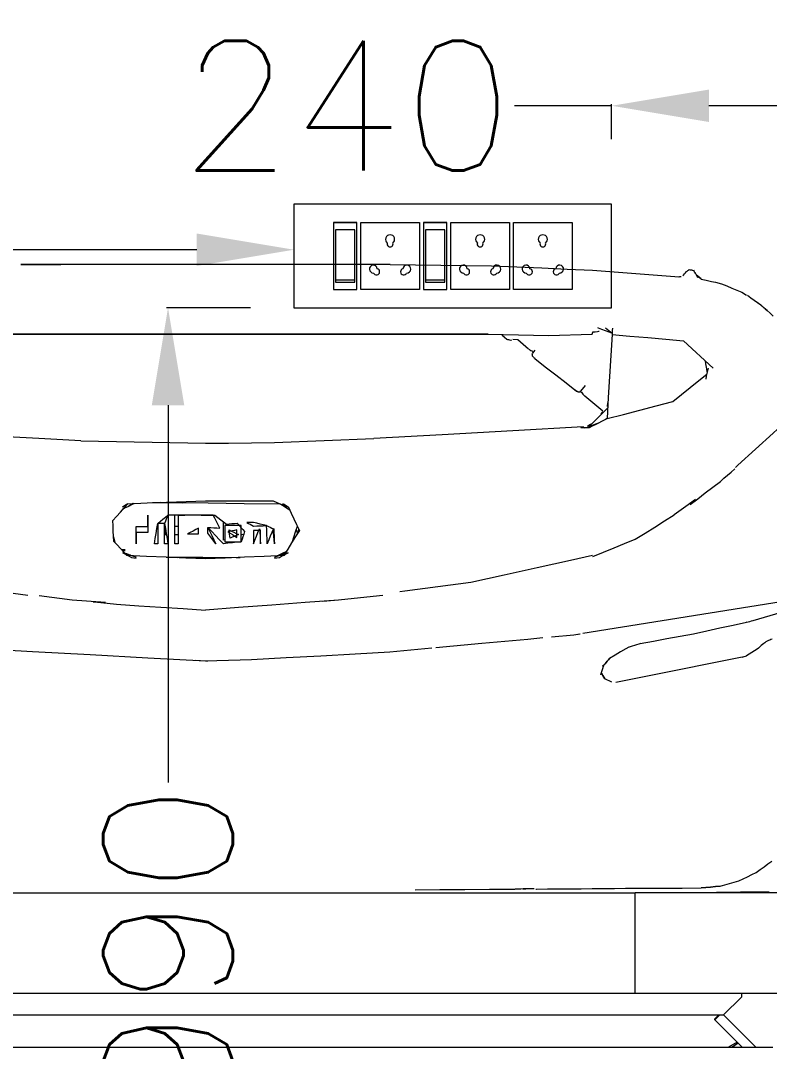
# Model space of a CAD drawing. Extents: x 3552052 to 4102982, y -707811 to -630695.
# Drawn here: x 3662414 to 3662991, y -695212 to -694418 of the extents above; entities that cross this region are included whole.
import ezdxf

# ---------------------------------------------------------------- set-up
doc = ezdxf.new("R2010")
doc.units = 0
doc.header["$LTSCALE"] = 6
doc.header["$MEASUREMENT"] = 0
doc.layers.get('Defpoints').update_dxf_attribs({"linetype": 'CONTINUOUS', "lineweight": 0})
for name, color, linetype, lineweight in [('ELE-2NOS OF 6-16 RAW POWER SOCKET', 1, 'CONTINUOUS', 0), ('ELE-3NOS 6-16A POWER SOCKET', 5, 'CONTINUOUS', 0), ('ELE-4M UPS P.SB', 3, 'CONTINUOUS', 0), ('EQP', 6, 'CONTINUOUS', 0)]:
    doc.layers.add(name, color=color, linetype=linetype, lineweight=lineweight)
doc.styles.add('ROMANS', font='romans.shx')
doc.dimstyles.new('AEPL1', dxfattribs={"dimtxt": 100, "dimasz": 75, "dimexe": 1.25, "dimexo": 50, "dimtad": 0, "dimdec": 0, "dimtxsty": 'ROMANS', "dimcen": 2.5, "dimclrd": 7, "dimclre": 7, "dimadec": 0, "dimazin": 0, "dimtfac": 1, "dimtdec": 0, "dimtmove": 0, "dimatfit": 3, "dimfxl": 1, "dimlwd": 0, "dimlwe": 0, "dimarcsym": 0})

# ---------------------------------------------------------------- blocks, each defined once
blk = doc.blocks.new('543WYH')
at = {"layer": 'ELE-2NOS OF 6-16 RAW POWER SOCKET', "color": 30, "linetype": 'ByBlock', "lineweight": 0}
for p, q in [((-123.5, -57), (-123.5, -90.8)), ((-26.5, -57), (-123.5, -57)), ((-26.5, -57), (-123.5, -57)), ((-26.5, -57), (-26.5, -90.8)), ((-26.5, -90.8), (-26.5, -57)), ((-113, -59.8), (-113, -88)), ((-37, -59.8), (-113, -59.8)), ((-109.6, -59.8), (-109.6, -88)), ((-37, -88), (-37, -59.8)), ((-113, -88), (-37, -88)), ((-123.5, -90.8), (-26.5, -90.8)), ((-123.5, -96.4), (-26.5, -96.4)), ((-123.5, -181.4), (-123.5, -96.4)), ((-26.5, -96.4), (-26.5, -181.4)), ((-26.5, -181.4), (-123.5, -181.4)), ((-123.5, -187.1), (-123.5, -220.9)), ((-26.5, -187.1), (-123.5, -187.1)), ((-26.5, -187.1), (-123.5, -187.1)), ((-113, -189.9), (-113, -218)), ((-37, -189.9), (-113, -189.9)), ((-109.6, -189.9), (-109.6, -218)), ((-37, -218), (-37, -189.9)), ((-26.5, -187.1), (-26.5, -220.9)), ((-26.5, -220.9), (-26.5, -187.1)), ((-123.5, -220.9), (-26.5, -220.9)), ((-113, -218), (-37, -218)), ((-123.5, -311.5), (-123.5, -226.5)), ((-123.5, -226.5), (-26.5, -226.5)), ((-26.5, -226.5), (-26.5, -311.5)), ((-26.5, -311.5), (-123.5, -311.5)), ((-123.5, -402.2), (-123.5, -317.1)), ((-123.5, -317.1), (-26.5, -317.1)), ((-26.5, -317.1), (-26.5, -402.2)), ((-26.5, -402.2), (-123.5, -402.2))]:
    blk.add_line(p, q, dxfattribs=at)
blk.add_lwpolyline([(-150, 0), (-150, -459.1), (0, -459.1), (0, 0)], close=True, dxfattribs=at)
for centre, radius, start, end in [((-97.9, -119.2), 4.6, 112.6838, 345.0951), ((-93.9, -114.7), 5.7, 275.2689, 182.51), ((-51, -138.9), 6.62, 217.1584, 142.8416), ((-57.7, -138.9), 4.22, 71.4031, 288.5969), ((-97.9, -158.6), 4.6, 14.9049, 247.3162), ((-93.9, -163.1), 5.7, 177.49, 84.7311), ((-97.9, -249.3), 4.6, 112.6838, 345.0951), ((-93.9, -244.8), 5.7, 275.2689, 182.51), ((-57.7, -269), 4.22, 71.4031, 288.5969), ((-51, -269), 6.62, 217.1584, 142.8416), ((-97.9, -288.7), 4.6, 14.9049, 247.3162), ((-93.9, -293.2), 5.7, 177.49, 84.7311), ((-97.9, -339.9), 4.6, 112.6838, 345.0951), ((-93.9, -335.4), 5.7, 275.2689, 182.51), ((-57.7, -359.7), 4.22, 71.4031, 288.5969), ((-51, -359.7), 6.62, 217.1584, 142.8416), ((-97.9, -379.4), 4.6, 14.9049, 247.3162), ((-93.9, -383.9), 5.7, 177.49, 84.7311)]:
    blk.add_arc(centre, radius, start, end, dxfattribs=at)
blk = doc.blocks.new('*D153')
at = {"layer": 'Defpoints', "color": 0, "linetype": 'ByBlock', "transparency": 16777216}
for p in [(3661174.2, -694594.13), (3661174.2, -694638.94), (3662624.2, -694638.94)]:
    blk.add_point(p, dxfattribs=at)
at = {"layer": 'ELE-4M UPS P.SB', "color": 7, "linetype": 'ByBlock', "lineweight": 0, "transparency": 16777216}
for p, q in [((3661174.2, -694588.94), (3661174.2, -694592.88)), ((3662624.2, -694588.94), (3662624.2, -694592.88)), ((3661249.2, -694594.13), (3661729.53, -694594.13)), ((3662549.2, -694594.13), (3662068.87, -694594.13))]:
    blk.add_line(p, q, dxfattribs=at)
at = {"layer": 'ELE-4M UPS P.SB', "color": 7, "linetype": 'ByBlock', "transparency": 16777216}
for points in [[(3661249.2, -694581.63), (3661249.2, -694606.63), (3661174.2, -694594.13)], [(3662549.2, -694581.63), (3662549.2, -694606.63), (3662624.2, -694594.13)]]:
    blk.add_solid(points, dxfattribs=at)
at = {"layer": 'ELE-4M UPS P.SB', "color": 0, "linetype": 'ByBlock', "transparency": 16777216, "insert": (3661899.2, -694594.13), "char_height": 100, "attachment_point": 5, "style": 'ROMANS'}
blk.add_mtext('1450', dxfattribs=at)
blk = doc.blocks.new('*D154')
at = {"layer": 'Defpoints', "color": 0, "linetype": 'ByBlock', "transparency": 16777216}
for p in [(3662640.59, -694638.94), (3662527.13, -695628.94), (3662640.59, -695628.94)]:
    blk.add_point(p, dxfattribs=at)
at = {"layer": 'ELE-4M UPS P.SB', "color": 7, "linetype": 'ByBlock', "lineweight": 0, "transparency": 16777216}
for p, q in [((3662590.59, -694638.94), (3662525.88, -694638.94)), ((3662527.13, -694713.94), (3662527.13, -695004.75)), ((3662527.13, -695553.94), (3662527.13, -695263.14)), ((3662590.59, -695628.94), (3662525.88, -695628.94))]:
    blk.add_line(p, q, dxfattribs=at)
at = {"layer": 'ELE-4M UPS P.SB', "color": 7, "linetype": 'ByBlock', "transparency": 16777216}
for points in [[(3662514.63, -694713.94), (3662539.63, -694713.94), (3662527.13, -694638.94)], [(3662514.63, -695553.94), (3662539.63, -695553.94), (3662527.13, -695628.94)]]:
    blk.add_solid(points, dxfattribs=at)
at = {"layer": 'ELE-4M UPS P.SB', "color": 0, "linetype": 'ByBlock', "transparency": 16777216, "insert": (3662527.13, -695133.94), "char_height": 100, "attachment_point": 5, "rotation": 90, "style": 'ROMANS'}
blk.add_mtext('990', dxfattribs=at)
blk = doc.blocks.new('*D156')
at = {"layer": 'Defpoints', "color": 0, "linetype": 'ByBlock', "transparency": 16777216}
for p in [(3663109.07, -694483.15), (3662869.07, -694558.94), (3663109.07, -694558.94)]:
    blk.add_point(p, dxfattribs=at)
at = {"layer": 'ELE-4M UPS P.SB', "color": 7, "linetype": 'ByBlock', "lineweight": 0, "transparency": 16777216}
for p, q in [((3662869.07, -694483.15), (3662794.07, -694483.15)), ((3662869.07, -694508.94), (3662869.07, -694481.9)), ((3663034.07, -694483.15), (3662944.07, -694483.15)), ((3663109.07, -694508.94), (3663109.07, -694481.9))]:
    blk.add_line(p, q, dxfattribs=at)
at = {"layer": 'ELE-4M UPS P.SB', "color": 7, "linetype": 'ByBlock', "transparency": 16777216}
for points in [[(3662944.07, -694470.65), (3662944.07, -694495.65), (3662869.07, -694483.15)], [(3663034.07, -694470.65), (3663034.07, -694495.65), (3663109.07, -694483.15)]]:
    blk.add_solid(points, dxfattribs=at)
at = {"layer": 'ELE-4M UPS P.SB', "color": 0, "linetype": 'ByBlock', "transparency": 16777216, "insert": (3662664.87, -694483.15), "char_height": 100, "attachment_point": 5, "style": 'ROMANS'}
blk.add_mtext('240', dxfattribs=at)

msp = doc.modelspace()

# ---------------------------------------------------------------- linework, layer by layer
at = {"layer": 'EQP'}
for p, q in [((3662698.44, -694605.5), (3662776.44, -694606.52)), ((3662413.7, -694605.56), (3662444.58, -694605.6)), ((3662854.24, -694609.83), (3662920.99, -694614.89)), ((3662931.28, -694609.85), (3662931.28, -694610.33)), ((3662933.41, -694612.09), (3662933.45, -694611.44)), ((3662938.08, -694616.6), (3662934.56, -694613.85)), ((3662949, -694619.21), (3662953.84, -694620.33)), ((3662969.46, -694626.92), (3662972.89, -694629.15)), ((3662788.25, -694663.31), (3662784.62, -694660.26)), ((3662785.04, -694659.76), (3662785.25, -694659.51)), ((3662820.45, -694660.11), (3662854.12, -694659.31)), ((3662854.24, -694657.78), (3662854.22, -694658.11)), ((3662858.26, -694653.98), (3662858.63, -694654.2)), ((3662859.42, -694657.14), (3662858.82, -694657.26)), ((3662864.33, -694654.28), (3662869.47, -694658.43)), ((3662791.96, -694663.49), (3662791.46, -694663.97)), ((3662796.8, -694663.49), (3662792.97, -694663.31)), ((3662805.05, -694670.68), (3662796.8, -694663.49)), ((3662924.55, -694664.27), (3662947.22, -694685.47)), ((3662808, -694675.64), (3662807.95, -694675.1)), ((3662808.4, -694673.17), (3662807.99, -694672.72)), ((3662808.1, -694676.18), (3662808, -694675.64)), ((3662808.75, -694676.99), (3662808.1, -694676.18)), ((3662808.19, -694673.88), (3662810.04, -694671.62)), ((3662808.75, -694676.99), (3662809.14, -694677.41)), ((3662809.9, -694678.08), (3662809.14, -694677.41)), ((3662848.71, -694698.88), (3662845.02, -694703.19)), ((3662839.92, -694701.57), (3662840.02, -694701.48)), ((3662839.92, -694701.57), (3662840.81, -694702.16)), ((3662842.81, -694703.41), (3662842.52, -694703.37)), ((3662843.31, -694703.69), (3662842.99, -694703.56)), ((3662843.31, -694703.69), (3662844.41, -694703.58)), ((3662845.73, -694703.98), (3662846.81, -694705.42)), ((3662848.28, -694706.95), (3662846.81, -694705.42)), ((3662862.2, -694718.51), (3662848.28, -694706.95)), ((3662866.01, -694715.86), (3662851.65, -694730.24)), ((3662865.96, -694715.04), (3662866.24, -694712.13)), ((3662865.96, -694715.04), (3662866.13, -694713.88)), ((3662847.57, -694731.05), (3662853.1, -694730.66)), ((3662852.51, -694729.38), (3662850.57, -694729.98)), ((3662858.49, -694727.7), (3662858.05, -694728.16)), ((3662459.98, -694741.52), (3662555.91, -694743.33)), ((3662617.55, -694791.6), (3662615.78, -694791.55)), ((3662618.33, -694793.17), (3662618.03, -694791.79)), ((3662552.7, -694798.65), (3662527.1, -694798.66)), ((3662532.25, -694798.66), (3662527.1, -694798.66)), ((3662534.92, -694798.66), (3662540.08, -694798.66)), ((3662552.7, -694798.65), (3662540.08, -694798.66)), ((3662625.9, -694810.08), (3662626.81, -694812.92)), ((3662627.31, -694812.11), (3662627.87, -694809.39)), ((3662485.2, -694815.51), (3662486.06, -694819.69)), ((3662525.93, -694813.85), (3662524.79, -694813.85)), ((3662570.78, -694817.66), (3662569.91, -694817.93)), ((3662585.53, -694813.23), (3662583.63, -694813.8)), ((3662623.7, -694817.98), (3662623.57, -694817.35)), ((3662494, -694825.38), (3662491.21, -694825.27)), ((3662491.77, -694825.88), (3662494.06, -694825.97)), ((3662498.3, -694829.46), (3662497.11, -694829.39)), ((3662534.63, -694831.53), (3662526.97, -694831.1)), ((3662612.42, -694829.96), (3662611.6, -694829.93)), ((3662453.25, -694864.19), (3662427.75, -694860.79)), ((3662478.91, -694866.11), (3662453.25, -694864.19)), ((3662846.75, -694889.72), (3663006.1, -694864.1)), ((3662973.33, -694881.08), (3662972.94, -694881.2)), ((3662822.67, -694892.44), (3662839.84, -694890.83)), ((3662839.84, -694890.83), (3662844.5, -694890.08)), ((3662839.84, -694890.83), (3662844.81, -694890.08)), ((3662891.37, -694897.48), (3662891, -694897.55)), ((3662698.15, -694904.1), (3662730.5, -694901.07)), ((3662881.58, -694900.6), (3662882.13, -694900.42)), ((3662548.22, -694910.53), (3662555.91, -694911)), ((3662555.91, -694911), (3662557.77, -694910.89)), ((3662862.65, -694914.33), (3662862.65, -694915.13)), ((3662869.26, -694927.34), (3662863.7, -694924.84)), ((3662983.52, -695071.9), (3662983.11, -695072.23)), ((3662227.98, -695089.77), (3662887.3, -695089.77)), ((3662793.95, -695086.97), (3662794.48, -695086.95)), ((3662800.48, -695086.72), (3662801.5, -695086.69)), ((3662801.5, -695086.69), (3662802.79, -695086.71)), ((3662810.55, -695086.84), (3662811.05, -695086.85)), ((3662887.3, -695089.77), (3662887.3, -695089.65)), ((3662887.3, -695089.65), (3662996.64, -695089.65)), ((3662887.3, -695167.47), (3662887.3, -695089.77)), ((3662887.3, -695167.47), (3662227.98, -695167.47)), ((3662996.64, -695167.35), (3662887.3, -695167.35)), ((3662969.05, -695167.35), (3662969.05, -695170.08)), ((3662955.3, -695183.83), (3662969.05, -695170.08)), ((3662153.11, -695183.83), (3662955.3, -695183.83)), ((3662948.68, -695186.79), (3662951.64, -695183.83)), ((3662952.48, -695183.83), (3662948.68, -695187.63)), ((3662955.2, -695183.83), (3662980.07, -695208.71)), ((3662948.68, -695187.63), (3662948.68, -695186.79)), ((3662948.68, -695187.63), (3662969.76, -695208.71)), ((3662107.78, -695208.71), (3662993.21, -695208.71)), ((3662966.69, -695205.63), (3662962.17, -695208.71))]:
    msp.add_line(p, q, dxfattribs=at)
at = {"layer": 'EQP', "flags": 128}
for points in [[(3662698.44, -694605.5), (3662627.01, -694605.56), (3662555.91, -694605.56), (3662484.81, -694605.56), (3662413.7, -694605.56)], [(3662776.44, -694606.52), (3662795.89, -694607.35), (3662815.34, -694608.18), (3662834.79, -694609), (3662854.24, -694609.83)], [(3662923.81, -694614.32), (3662924.4, -694613.61), (3662925.15, -694612.72), (3662925.9, -694611.83), (3662926.64, -694610.95)], [(3662926.64, -694611.02), (3662927.16, -694610.59), (3662927.69, -694610.17), (3662928.21, -694609.75), (3662928.74, -694609.32)], [(3662926.64, -694610.95), (3662926.65, -694610.95), (3662926.65, -694610.96), (3662926.65, -694610.97), (3662926.66, -694610.98)], [(3662928.74, -694609.39), (3662929.37, -694609.51), (3662930.01, -694609.62), (3662930.65, -694609.74), (3662931.28, -694609.85)], [(3662932.08, -694609.55), (3662932.42, -694610.29), (3662932.75, -694611.04), (3662933.09, -694611.79), (3662933.42, -694612.53)], [(3662935.53, -694615.78), (3662935.01, -694614.74), (3662934.49, -694613.7), (3662933.97, -694612.66), (3662933.45, -694611.62)], [(3662920.9, -694614.96), (3662921.59, -694614.85), (3662922.28, -694614.73), (3662922.74, -694614.65)], [(3662920.9, -694614.96), (3662920.93, -694614.95), (3662920.95, -694614.93), (3662920.97, -694614.91), (3662920.99, -694614.89)], [(3662934.86, -694614.11), (3662935.93, -694614.97), (3662937.01, -694615.83), (3662938.08, -694616.69)], [(3662938.08, -694616.67), (3662938.08, -694616.64), (3662938.08, -694616.62), (3662938.08, -694616.6)], [(3662938.08, -694616.69), (3662942.02, -694617.6), (3662945.96, -694618.51), (3662949, -694619.21)], [(3662953.84, -694620.33), (3662957.74, -694621.98), (3662961.65, -694623.62), (3662965.56, -694625.27), (3662969.46, -694626.92)], [(3662984.15, -694636.75), (3662981.55, -694634.94), (3662978.95, -694633.13), (3662976.35, -694631.33), (3662973.74, -694629.52)], [(3662978.95, -694633.1), (3662980.46, -694634.09), (3662984.13, -694636.48)], [(3662984.13, -694636.48), (3662987.35, -694639.55), (3662988.82, -694640.95)], [(3662993.49, -694645.27), (3662991.15, -694643.14), (3662988.82, -694641.01), (3662986.48, -694638.88), (3662984.15, -694636.75)], [(3662773.93, -694659.07), (3662663.05, -694659.07), (3662552.16, -694659.07), (3662441.27, -694659.07), (3662330.38, -694659.07)], [(3662330.38, -694659.07), (3662441.27, -694659.07), (3662552.16, -694659.07), (3662663.05, -694659.07), (3662773.93, -694659.07)], [(3662773.93, -694659.07), (3662785.56, -694659.33), (3662797.19, -694659.59), (3662808.82, -694659.85), (3662820.45, -694660.11)], [(3662785.19, -694659.58), (3662785.05, -694659.75), (3662784.9, -694659.92), (3662784.76, -694660.09), (3662784.62, -694660.26)], [(3662854.12, -694659.31), (3662854.19, -694658.44), (3662854.22, -694658.11)], [(3662859.49, -694657.19), (3662858.25, -694657.33), (3662856.25, -694657.55), (3662854.24, -694657.78)], [(3662858.63, -694654.2), (3662861.34, -694655.26), (3662864.05, -694656.32), (3662866.76, -694657.37), (3662869.47, -694658.43)], [(3662869.38, -694659.4), (3662868.41, -694675.63), (3662867.45, -694691.86), (3662866.48, -694708.09), (3662865.51, -694724.31)], [(3662869.53, -694658.01), (3662869.48, -694658.48), (3662869.38, -694659.4)], [(3662869.38, -694659.4), (3662883.17, -694660.62), (3662896.97, -694661.84), (3662910.76, -694663.06), (3662924.55, -694664.27)], [(3662869.53, -694658.01), (3662869.64, -694657.26), (3662869.81, -694656.1), (3662869.98, -694654.93), (3662870.03, -694654.56)], [(3662791.46, -694663.97), (3662790.66, -694663.81), (3662789.85, -694663.64), (3662789.05, -694663.48), (3662788.25, -694663.31)], [(3662805.28, -694670.69), (3662805.64, -694671.03), (3662806.01, -694671.37)], [(3662806.01, -694671.37), (3662806.74, -694671.76), (3662807.47, -694672.15), (3662807.97, -694672.42)], [(3662807.83, -694674.61), (3662807.92, -694674.43), (3662808.01, -694674.24), (3662808.1, -694674.06)], [(3662808.04, -694675.13), (3662807.94, -694674.87), (3662807.83, -694674.61)], [(3662809.9, -694678.08), (3662817.92, -694684.32), (3662825.93, -694690.57), (3662833.95, -694696.81), (3662841.96, -694703.06)], [(3662811.36, -694679.23), (3662811, -694678.94), (3662810.63, -694678.65), (3662810.27, -694678.36), (3662809.9, -694678.08)], [(3662942.75, -694688.46), (3662942.32, -694685.82), (3662941.69, -694681.97), (3662941.37, -694680)], [(3662916.15, -694711.08), (3662922.85, -694705.73), (3662929.55, -694700.37), (3662936.25, -694695.02), (3662942.38, -694690.12)], [(3662943.45, -694685.33), (3662942.98, -694687.45), (3662942.5, -694689.57), (3662942.03, -694691.69), (3662941.55, -694693.8)], [(3662841.96, -694703.06), (3662841.45, -694702.68), (3662840.94, -694702.31), (3662840.43, -694701.94), (3662839.92, -694701.57)], [(3662841.96, -694703.06), (3662842.22, -694703.18), (3662842.48, -694703.31), (3662842.74, -694703.44), (3662842.99, -694703.56)], [(3662842.52, -694703.37), (3662842.38, -694703.29), (3662842.24, -694703.22), (3662842.1, -694703.14), (3662841.96, -694703.06)], [(3662845.02, -694703.19), (3662844.87, -694703.29), (3662844.72, -694703.39), (3662844.56, -694703.49), (3662844.41, -694703.58)], [(3662844.5, -694703.56), (3662844.6, -694703.53), (3662844.69, -694703.5), (3662844.78, -694703.48)], [(3662846.27, -694704.4), (3662845.41, -694703.89), (3662844.54, -694703.37)], [(3662844.78, -694703.48), (3662844.84, -694703.41), (3662844.9, -694703.34)], [(3662865.51, -694724.31), (3662878.17, -694721.01), (3662890.83, -694717.7), (3662903.49, -694714.39), (3662916.15, -694711.08)], [(3662860.95, -694720.93), (3662862, -694719.44), (3662862.34, -694718.95)], [(3662865.51, -694724.31), (3662864.42, -694724.88), (3662863.34, -694725.45), (3662862.25, -694726.02), (3662861.16, -694726.59)], [(3663006.97, -694723.15), (3662993.43, -694735.53), (3662979.9, -694747.9), (3662966.37, -694760.28), (3662964.43, -694762.05)], [(3662459.98, -694741.52), (3662427.57, -694739.73), (3662373.29, -694736.72), (3662319, -694733.72), (3662265.77, -694730.77)], [(3662847.1, -694730.71), (3662792.81, -694733.72), (3662738.53, -694736.72), (3662685.8, -694739.64)], [(3662845.18, -694731.32), (3662845.66, -694731.17), (3662846.14, -694731.01), (3662846.62, -694730.86), (3662847.1, -694730.71)], [(3662851.78, -694731.32), (3662850.13, -694731.32), (3662848.48, -694731.32), (3662846.83, -694731.32), (3662845.18, -694731.32)], [(3662847.1, -694730.71), (3662847.57, -694731.01), (3662848.03, -694731.31)], [(3662850.57, -694729.98), (3662852.31, -694728.94), (3662853.92, -694727.97)], [(3662851.65, -694730.24), (3662853.66, -694729.5), (3662855.67, -694728.75), (3662857.68, -694728), (3662859.69, -694727.26)], [(3662861.16, -694726.59), (3662858.82, -694727.77), (3662856.47, -694728.96), (3662854.13, -694730.14), (3662851.78, -694731.32)], [(3662555.91, -694743.33), (3662573.67, -694743.15), (3662591.44, -694742.96), (3662609.21, -694742.77), (3662685.8, -694739.64)], [(3662952.83, -694772.66), (3662955.6, -694770.27), (3662958.36, -694767.87), (3662961.13, -694765.48), (3662963.89, -694763.09)], [(3662929.58, -694790.45), (3662935.39, -694786), (3662941.2, -694781.55), (3662947.02, -694777.1), (3662952.83, -694772.66)], [(3662496.22, -694789.86), (3662511.14, -694789.3), (3662526.06, -694788.74), (3662540.99, -694788.17), (3662555.91, -694787.61)], [(3662555.91, -694787.61), (3662568.95, -694787.64), (3662581.99, -694787.67), (3662595.04, -694787.7), (3662608.08, -694787.72)], [(3662608.08, -694787.72), (3662611.06, -694788.94), (3662614.04, -694790.16), (3662617.02, -694791.38), (3662619.99, -694792.59)], [(3662933.57, -694786.66), (3662926.19, -694792.02), (3662917.31, -694798.47)], [(3662484.55, -694802.92), (3662487.47, -694799.65), (3662490.38, -694796.39), (3662493.3, -694793.12), (3662496.22, -694789.86)], [(3662496.22, -694789.86), (3662495.12, -694790.54), (3662494.02, -694791.22), (3662492.92, -694791.91), (3662491.82, -694792.59)], [(3662500.77, -694789.81), (3662499.44, -694790.48), (3662496.54, -694791.96), (3662493.64, -694793.43), (3662492.51, -694794.01)], [(3662499.96, -694789.81), (3662498.44, -694790.78), (3662496.54, -694792.01)], [(3662613.59, -694790.15), (3662585.77, -694789.87), (3662557.96, -694789.58), (3662530.15, -694789.3), (3662515.23, -694789.14)], [(3662538.36, -694789.38), (3662531.14, -694789.18), (3662521.48, -694788.91)], [(3662621.07, -694794.91), (3662619.2, -694793.72), (3662617.33, -694792.53), (3662615.46, -694791.34), (3662613.59, -694790.15)], [(3662619.99, -694792.59), (3662618.89, -694791.91), (3662617.79, -694791.22), (3662616.7, -694790.54), (3662615.6, -694789.86)], [(3662619.99, -694792.59), (3662622.08, -694797.05), (3662624.17, -694801.51), (3662626.26, -694805.96), (3662628.35, -694810.42)], [(3662485.38, -694818.96), (3662485.17, -694814.95), (3662484.96, -694810.94), (3662484.76, -694806.93), (3662484.55, -694802.92)], [(3662511.46, -694798.66), (3662511.46, -694801.98), (3662511.46, -694805.31), (3662511.46, -694808.63), (3662511.46, -694811.96)], [(3662511.46, -694807.48), (3662511.46, -694805.27), (3662511.46, -694803.07), (3662511.46, -694800.86), (3662511.46, -694798.66)], [(3662519.28, -694805), (3662521.23, -694803.42), (3662523.19, -694801.83), (3662525.14, -694800.24), (3662527.1, -694798.66)], [(3662527.1, -694798.66), (3662526.43, -694800.24), (3662525.76, -694801.83), (3662525.1, -694803.42), (3662524.43, -694805)], [(3662532.25, -694820.73), (3662532.25, -694815.21), (3662532.25, -694809.69), (3662532.25, -694804.17), (3662532.25, -694798.66)], [(3662534.92, -694798.66), (3662534.92, -694804.17), (3662534.92, -694809.69), (3662534.92, -694815.21), (3662534.92, -694820.73)], [(3662561.92, -694798.65), (3662559.61, -694798.65), (3662557.31, -694798.65), (3662555, -694798.65), (3662552.7, -694798.65)], [(3662552.7, -694798.65), (3662555.32, -694798.68), (3662557.94, -694798.71), (3662560.55, -694798.74), (3662563.17, -694798.77)], [(3662567.01, -694808.61), (3662565.74, -694806.12), (3662564.47, -694803.63), (3662563.19, -694801.14), (3662561.92, -694798.65)], [(3662563.17, -694798.77), (3662565.44, -694800.49), (3662567.7, -694802.21), (3662569.97, -694803.92), (3662572.23, -694805.64)], [(3662569.91, -694817.93), (3662569.91, -694814.22), (3662569.91, -694810.52), (3662569.91, -694806.82), (3662569.91, -694804.13)], [(3662887.28, -694817.29), (3662894.79, -694812.58), (3662902.3, -694807.88), (3662909.8, -694803.18), (3662917.31, -694798.47)], [(3662502.69, -694820.73), (3662502.69, -694817.42), (3662502.69, -694814.1), (3662502.69, -694810.79), (3662502.69, -694807.48)], [(3662502.69, -694807.48), (3662504.88, -694807.48), (3662507.07, -694807.48), (3662509.27, -694807.48), (3662511.46, -694807.48)], [(3662511.46, -694811.96), (3662509.27, -694811.96), (3662507.07, -694811.96), (3662504.88, -694811.96), (3662502.69, -694811.96)], [(3662502.69, -694811.96), (3662502.69, -694814.15), (3662502.69, -694816.34), (3662502.69, -694818.54), (3662502.69, -694820.73)], [(3662516.61, -694820.73), (3662517.28, -694816.8), (3662517.94, -694812.87), (3662518.61, -694808.94), (3662519.28, -694805)], [(3662524.43, -694805), (3662523.14, -694805), (3662521.85, -694805), (3662520.57, -694805), (3662519.28, -694805)], [(3662519.28, -694805), (3662519.28, -694808.94), (3662519.28, -694812.87), (3662519.28, -694816.8), (3662519.28, -694820.73)], [(3662524.43, -694805), (3662525.1, -694808.94), (3662525.76, -694812.87), (3662526.43, -694816.8), (3662527.1, -694820.73)], [(3662524.43, -694820.73), (3662524.43, -694816.8), (3662524.43, -694812.87), (3662524.43, -694808.94), (3662524.43, -694805)], [(3662524.79, -694813.85), (3662524.79, -694812.18), (3662524.79, -694810.52), (3662524.79, -694808.86), (3662524.79, -694807.2)], [(3662532.25, -694807.2), (3662534.25, -694807.2), (3662534.92, -694807.2)], [(3662550.64, -694808.68), (3662548.52, -694809.81), (3662546.4, -694810.93), (3662544.28, -694812.05), (3662542.16, -694813.17)], [(3662550.64, -694813.17), (3662550.64, -694812.05), (3662550.64, -694810.93), (3662550.64, -694809.81), (3662550.64, -694808.68)], [(3662557.76, -694812.52), (3662557.76, -694811.43), (3662557.76, -694810.34), (3662557.76, -694809.24), (3662557.76, -694808.15)], [(3662557.76, -694808.15), (3662559.31, -694811.29), (3662560.86, -694814.44), (3662562.41, -694817.59), (3662563.96, -694820.73)], [(3662569.87, -694820.73), (3662566.84, -694817.59), (3662563.81, -694814.44), (3662560.79, -694811.29), (3662557.76, -694808.15)], [(3662557.76, -694808.15), (3662560.07, -694808.26), (3662562.38, -694808.38), (3662564.7, -694808.5), (3662567.01, -694808.61)], [(3662570.78, -694806.78), (3662570.78, -694809.88), (3662570.78, -694812.98), (3662570.78, -694816.09), (3662570.78, -694819.19)], [(3662583.61, -694806.78), (3662580.41, -694806.78), (3662577.2, -694806.78), (3662573.99, -694806.78), (3662570.78, -694806.78)], [(3662572.23, -694805.64), (3662574.31, -694805.43), (3662576.38, -694805.23), (3662578.46, -694805.03), (3662580.54, -694804.82)], [(3662580.16, -694810.11), (3662578.45, -694810.46), (3662576.73, -694810.8), (3662575.01, -694811.15), (3662573.3, -694811.49)], [(3662573.3, -694811.49), (3662575.01, -694812.58), (3662576.73, -694813.67), (3662578.45, -694814.76), (3662580.16, -694815.85)], [(3662574.23, -694810.11), (3662576, -694811.02), (3662577.78, -694811.92), (3662579.55, -694812.82), (3662581.32, -694813.72)], [(3662574.9, -694816.38), (3662574.73, -694814.81), (3662574.57, -694813.25), (3662574.4, -694811.68), (3662574.23, -694810.11)], [(3662580.16, -694815.85), (3662580.16, -694814.42), (3662580.16, -694812.98), (3662580.16, -694811.55), (3662580.16, -694810.11)], [(3662580.54, -694804.82), (3662581.93, -694806.46), (3662583.33, -694808.1), (3662584.73, -694809.75), (3662586.12, -694811.39)], [(3662583.61, -694819.19), (3662583.61, -694816.09), (3662583.61, -694812.98), (3662583.61, -694809.88), (3662583.61, -694806.78)], [(3662586.12, -694811.39), (3662585.49, -694813.34), (3662584.87, -694815.29), (3662584.24, -694817.24), (3662583.61, -694819.19)], [(3662587.76, -694804.35), (3662589.06, -694805.03), (3662590.36, -694805.71), (3662591.66, -694806.39), (3662592.96, -694807.07)], [(3662592.96, -694804.35), (3662591.66, -694804.35), (3662590.36, -694804.35), (3662589.06, -694804.35), (3662587.76, -694804.35)], [(3662603.09, -694806.72), (3662600.56, -694806.13), (3662598.02, -694805.54), (3662595.49, -694804.94), (3662592.96, -694804.35)], [(3662592.96, -694807.07), (3662595.49, -694806.98), (3662598.02, -694806.9), (3662600.56, -694806.81), (3662603.09, -694806.72)], [(3662592.96, -694820.73), (3662594.12, -694817.85), (3662595.29, -694814.97), (3662596.45, -694812.08), (3662597.62, -694809.2)], [(3662593.01, -694810.57), (3662593, -694813.11), (3662592.98, -694815.65), (3662592.97, -694818.19), (3662592.96, -694820.73)], [(3662598.36, -694810.35), (3662597.03, -694810.41), (3662595.69, -694810.46), (3662594.35, -694810.52), (3662593.01, -694810.57)], [(3662597.62, -694809.2), (3662597.82, -694812.08), (3662598.02, -694814.97), (3662598.22, -694817.85), (3662598.42, -694820.73)], [(3662598.42, -694820.73), (3662598.4, -694818.14), (3662598.39, -694815.54), (3662598.38, -694812.95), (3662598.36, -694810.35)], [(3662603.61, -694820.73), (3662603.48, -694817.23), (3662603.35, -694813.73), (3662603.22, -694810.23), (3662603.09, -694806.72)], [(3662603.09, -694806.72), (3662604.46, -694807.36), (3662605.84, -694808.01), (3662607.21, -694808.65), (3662608.58, -694809.29)], [(3662608.34, -694809.07), (3662607.16, -694811.98), (3662605.97, -694814.9), (3662604.79, -694817.81), (3662603.61, -694820.73)], [(3662609.07, -694820.73), (3662608.89, -694817.81), (3662608.71, -694814.9), (3662608.52, -694811.98), (3662608.34, -694809.07)], [(3662608.58, -694809.29), (3662608.7, -694812.15), (3662608.83, -694815.01), (3662608.95, -694817.87), (3662609.07, -694820.73)], [(3662628.35, -694810.42), (3662625.37, -694815.26), (3662622.39, -694820.1), (3662619.41, -694824.94), (3662616.43, -694829.78)], [(3662623, -694819.12), (3662624.12, -694815.62), (3662625.65, -694810.87), (3662626.83, -694807.18)], [(3662495.38, -694829.78), (3662492.88, -694827.08), (3662490.38, -694824.37), (3662487.88, -694821.66), (3662485.38, -694818.96)], [(3662534.92, -694813.85), (3662534.25, -694813.85), (3662532.25, -694813.85)], [(3662542.16, -694813.17), (3662544.28, -694813.17), (3662546.4, -694813.17), (3662548.52, -694813.17), (3662550.64, -694813.17)], [(3662563.96, -694820.73), (3662562.41, -694818.68), (3662560.86, -694816.63), (3662559.31, -694814.58), (3662557.76, -694812.52)], [(3662583.61, -694819.19), (3662580.18, -694819.57), (3662576.74, -694819.96), (3662573.31, -694820.35), (3662569.87, -694820.73)], [(3662570.78, -694819.19), (3662573.99, -694819.19), (3662577.2, -694819.19), (3662580.41, -694819.19), (3662583.61, -694819.19)], [(3662581.32, -694813.72), (3662579.72, -694814.39), (3662578.11, -694815.05), (3662576.51, -694815.71), (3662574.9, -694816.38)], [(3662854.54, -694830.62), (3662862.72, -694827.29), (3662870.91, -694823.95), (3662879.09, -694820.62), (3662887.28, -694817.29)], [(3662502.82, -694831.32), (3662499.28, -694830.12), (3662495.74, -694828.93), (3662492.2, -694827.74)], [(3662492.2, -694827.74), (3662493.87, -694828.62), (3662495.53, -694829.51), (3662497.2, -694830.4), (3662498.86, -694831.29)], [(3662494.27, -694827.89), (3662496.28, -694828.67), (3662498.3, -694829.45), (3662499.66, -694829.98)], [(3662519.28, -694820.73), (3662518.61, -694820.73), (3662517.94, -694820.73), (3662517.28, -694820.73), (3662516.61, -694820.73)], [(3662527.1, -694820.73), (3662526.43, -694820.73), (3662525.76, -694820.73), (3662525.1, -694820.73), (3662524.43, -694820.73)], [(3662534.92, -694820.73), (3662534.26, -694820.73), (3662533.59, -694820.73), (3662532.92, -694820.73), (3662532.25, -694820.73)], [(3662619.61, -694827.74), (3662616.07, -694828.93), (3662612.53, -694830.12), (3662608.99, -694831.32)], [(3662611.45, -694830.01), (3662612.37, -694829.54), (3662615.27, -694828.06), (3662618.17, -694826.59), (3662618.33, -694826.51)], [(3662612.95, -694831.29), (3662614.62, -694830.4), (3662616.28, -694829.51), (3662617.95, -694828.62), (3662619.61, -694827.74)], [(3662618.04, -694827.18), (3662617.33, -694827.63), (3662615.46, -694828.82), (3662614.39, -694829.5)], [(3662616.23, -694828.9), (3662616.57, -694828.63), (3662617.68, -694827.75)], [(3662555.91, -694832.48), (3662540.78, -694831.81), (3662525.64, -694831.13), (3662510.51, -694830.46), (3662495.38, -694829.78)], [(3662498.86, -694831.29), (3662500.74, -694831.59), (3662502.61, -694831.9)], [(3662525.64, -694831.09), (3662528.12, -694831.1), (3662553.9, -694831.19), (3662579.68, -694831.28), (3662582.68, -694831.29)], [(3662616.43, -694829.78), (3662601.3, -694830.46), (3662586.17, -694831.13), (3662571.04, -694831.81), (3662555.91, -694832.48)], [(3662609.2, -694831.9), (3662611.08, -694831.59), (3662612.95, -694831.29)], [(3662854.28, -694829.77), (3662837.35, -694833.54), (3662811.75, -694839.23), (3662786.15, -694844.92), (3662760.55, -694850.61)], [(3662351.26, -694850.61), (3662368.24, -694853.05), (3662385.21, -694855.49), (3662402.18, -694857.93), (3662419.15, -694860.37)], [(3662760.55, -694850.61), (3662735.05, -694854.01), (3662709.56, -694857.4), (3662705.87, -694857.89)], [(3662469.4, -694865.51), (3662470.35, -694865.61), (3662487.42, -694867.35)], [(3662487.42, -694867.35), (3662504.54, -694868.48), (3662521.66, -694869.61), (3662538.79, -694870.74), (3662555.91, -694871.88)], [(3662658.56, -694864.19), (3662632.9, -694866.11), (3662607.24, -694868.03), (3662581.57, -694869.95), (3662555.91, -694871.88)], [(3662646.48, -694865.09), (3662658.53, -694863.86), (3662675.59, -694862.12), (3662692.66, -694860.37)], [(3662978.03, -694879.96), (3662986.79, -694877.3), (3662995.55, -694874.64), (3663004.31, -694871.98), (3663013.07, -694869.32)], [(3662932.11, -694890.11), (3662942.32, -694887.88), (3662952.53, -694885.65), (3662962.73, -694883.42), (3662972.94, -694881.2)], [(3662972.94, -694881.2), (3662974.21, -694880.89), (3662975.48, -694880.58), (3662976.76, -694880.27), (3662978.03, -694879.96)], [(3662891, -694897.55), (3662901.28, -694895.69), (3662911.56, -694893.83), (3662921.83, -694891.97), (3662932.11, -694890.11)], [(3662733.61, -694900.78), (3662768.99, -694897.46), (3662804.42, -694894.15), (3662816.03, -694893.06)], [(3662882.14, -694900.42), (3662884.42, -694899.68), (3662887.71, -694898.62), (3662891, -694897.55)], [(3662985.36, -694898.34), (3662984.34, -694899.26), (3662983.31, -694900.19), (3662982.29, -694901.11), (3662981.27, -694902.03)], [(3662988.88, -694895.82), (3662988, -694896.45), (3662987.12, -694897.08), (3662986.24, -694897.71), (3662985.36, -694898.34)], [(3662992.88, -694894.15), (3662991.88, -694894.57), (3662990.88, -694894.99), (3662989.88, -694895.41), (3662988.88, -694895.82)], [(3662378.15, -694901.34), (3662422.59, -694903.74), (3662467.03, -694906.14), (3662511.47, -694908.54), (3662555.91, -694910.94)], [(3662591.5, -694909.89), (3662618.16, -694908.44), (3662644.82, -694907), (3662671.49, -694905.55), (3662698.15, -694904.1)], [(3662882.19, -694900.39), (3662880.02, -694901.67), (3662875.85, -694904.14), (3662871.67, -694906.61), (3662867.5, -694909.08)], [(3662969.65, -694908.25), (3662970.46, -694907.99), (3662971.28, -694907.73), (3662972.1, -694907.46), (3662972.91, -694907.2)], [(3662981.27, -694902.03), (3662979.18, -694903.32), (3662977.09, -694904.61), (3662975, -694905.91), (3662972.91, -694907.2)], [(3662555.91, -694910.94), (3662564.81, -694910.68), (3662573.7, -694910.42), (3662582.6, -694910.16), (3662591.5, -694909.89)], [(3662860.74, -694921.69), (3662861.22, -694920.05), (3662861.69, -694918.41), (3662862.17, -694916.77), (3662862.65, -694915.13)], [(3662861.98, -694914.85), (3662862.47, -694914.48), (3662862.96, -694914.1), (3662863.45, -694913.73), (3662863.94, -694913.36)], [(3662863.94, -694913.36), (3662864.83, -694912.29), (3662865.72, -694911.22), (3662866.61, -694910.15), (3662867.5, -694909.08)], [(3662867.5, -694909.08), (3662866.61, -694910.15), (3662865.72, -694911.22), (3662864.83, -694912.29), (3662863.94, -694913.36)], [(3662969.65, -694908.25), (3662945.32, -694913.11), (3662921, -694917.98), (3662896.68, -694922.84), (3662872.36, -694927.7)], [(3662863.7, -694924.84), (3662863, -694923.52), (3662862.29, -694922.19), (3662861.59, -694920.86), (3662861.41, -694920.52)], [(3662861.41, -694920.52), (3662861.59, -694920.86), (3662862.29, -694922.19), (3662863, -694923.52), (3662863.7, -694924.84)], [(3662980.51, -695074.09), (3662983.52, -695071.89), (3662986.53, -695069.69), (3662989.54, -695067.49), (3662992.55, -695065.28)], [(3662967.14, -695080.58), (3662970.48, -695078.96), (3662973.83, -695077.33), (3662977.17, -695075.71), (3662980.51, -695074.09)], [(3662952.78, -695084.6), (3662956.37, -695083.6), (3662959.96, -695082.59), (3662963.55, -695081.58), (3662967.14, -695080.58)], [(3662717.66, -695087.44), (3662736.74, -695087.33), (3662755.81, -695087.21), (3662774.88, -695087.09), (3662793.95, -695086.97)], [(3662798.94, -695086.84), (3662797.88, -695086.89), (3662796.83, -695086.95), (3662795.77, -695087), (3662794.71, -695087.06)], [(3662806.59, -695086.78), (3662804.68, -695086.8), (3662802.76, -695086.81), (3662800.85, -695086.82), (3662798.94, -695086.84)], [(3662809.37, -695086.79), (3662808.91, -695086.79), (3662807.75, -695086.79), (3662806.59, -695086.78)], [(3662811.05, -695086.85), (3662819.65, -695086.79), (3662828.25, -695086.72), (3662836.85, -695086.66), (3662845.45, -695086.59)], [(3662845.45, -695086.59), (3662854.04, -695086.52), (3662862.64, -695086.45), (3662871.24, -695086.38), (3662879.83, -695086.31)], [(3662879.83, -695086.31), (3662894.36, -695086.23), (3662908.9, -695086.15), (3662923.43, -695086.08), (3662937.96, -695086)], [(3662952.78, -695084.6), (3662949.08, -695084.95), (3662945.37, -695085.3), (3662941.67, -695085.65), (3662937.96, -695086)], [(3662937.96, -695086), (3662941.67, -695085.65), (3662945.37, -695085.3), (3662949.08, -695084.95), (3662952.78, -695084.6)], [(3662958.84, -695208.71), (3662964.88, -695205.51), (3662965.84, -695205.01)], [(3662966.6, -695205.55), (3662962.32, -695208.37), (3662961.81, -695208.71)]]:
    msp.add_lwpolyline(points, dxfattribs=at)
at = {"layer": 'EQP'}
msp.add_ellipse((3662941.64, -695088.72), major_axis=(55, 0), ratio=0.008727, start_param=4.86236, end_param=5.809577, dxfattribs=at)

# ---------------------------------------------------------------- block references
at = {"layer": 'ELE-3NOS 6-16A POWER SOCKET', "color": 254, "linetype": 'ByBlock', "true_color": 0xdebad0, "xscale": 0.5333333333333333, "yscale": 0.5333333333333333, "zscale": 0.5333333333333333, "rotation": 90}
msp.add_blockref('543WYH', (3662624.2, -694558.94), dxfattribs=at)

# ---------------------------------------------------------------- dimensions: what is measured, and where the dimension line sits
at = {"layer": 'ELE-4M UPS P.SB', "color": 0, "linetype": 'ByBlock'}
dim = msp.add_linear_dim(base=(3663109.07, -694483.15), p1=(3662869.07, -694558.94), p2=(3663109.07, -694558.94), dimstyle='AEPL1', dxfattribs=at)
dim.commit()
dim.dimension.update_dxf_attribs({"geometry": '*D156', "text_midpoint": (3662664.87, -694483.15), "dimtype": 160})
dim = msp.add_linear_dim(base=(3661174.2, -694594.13), p1=(3662624.2, -694638.94), p2=(3661174.2, -694638.94), dimstyle='AEPL1', dxfattribs=at)
dim.commit()
dim.dimension.update_dxf_attribs({"geometry": '*D153', "text_midpoint": (3661899.2, -694594.13)})
dim = msp.add_linear_dim(base=(3662527.13, -695628.94), p1=(3662640.59, -694638.94), p2=(3662640.59, -695628.94), angle=90, dimstyle='AEPL1', dxfattribs=at)
dim.commit()
dim.dimension.update_dxf_attribs({"geometry": '*D154', "text_midpoint": (3662527.13, -695133.94)})

doc.saveas('drawing.dxf')
